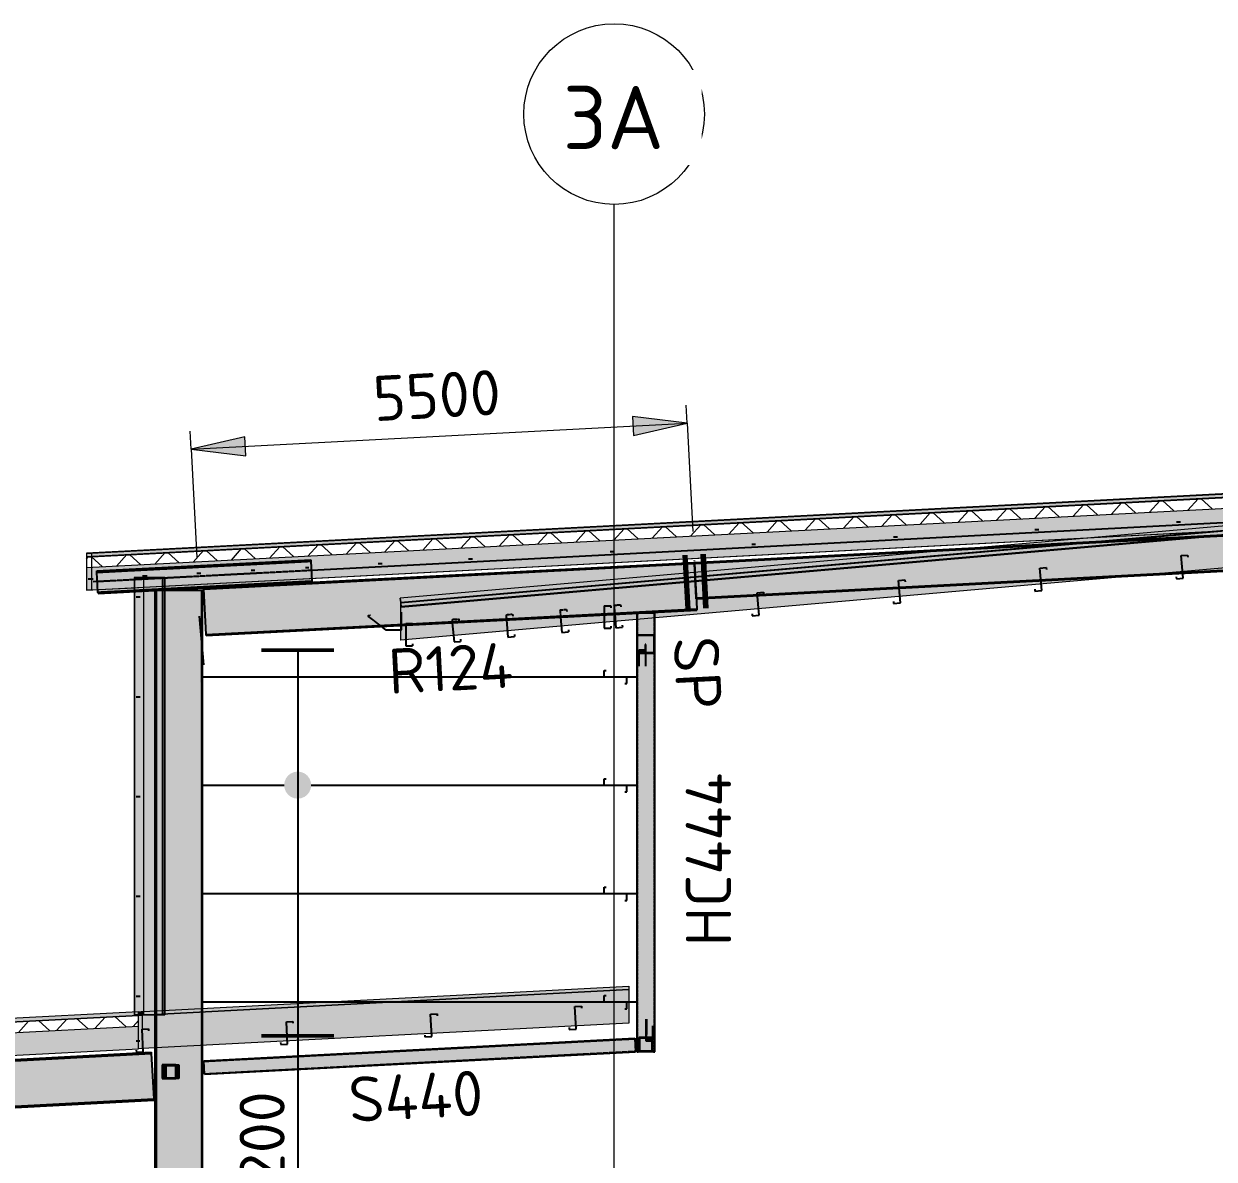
# Model space of a CAD drawing. Header units: millimetres. Extents: x 632 to 645312, y -3890 to 22200.
# Drawn here: x 276169 to 289351, y 9627 to 22200 of the extents above; entities that cross this region are included whole.
import ezdxf

# ---------------------------------------------------------------- set-up
doc = ezdxf.new("R2010")
doc.units = ezdxf.units.MM
doc.linetypes.add('Dash', pattern=[7, 5, -2])
doc.linetypes.add('Hidden Half', pattern=[3, 2, -1])
for name, color, linetype, lineweight in [('A-010-D_DIM', 211, 'Continuous', 13), ('A-010-D_DIM-200', 211, 'Continuous', 13), ('A-010-M_LINE', 90, 'Continuous', 13), ('A-270-M_ROOF', 132, 'Continuous', 13), ('S-280-A_COLUMN', 171, 'Continuous', 18), ('S-280-A_STRUCT_FRAME', 2, 'Continuous', 18), ('S-280-M_COLUMN', 52, 'Continuous', 13), ('S-280-M_STRUCT_FRAME', 12, 'Continuous', 13), ('S-280-MH_COLUMN', 52, 'Hidden Half', 13), ('Z-000-T_TEXT', 131, 'Continuous', 25), ('Z-030-M_GRID', 191, 'Continuous', 13), ('Z-033_T_GRIDREF', 31, 'Continuous', 13), ('Z-060-M_DETAIL', 92, 'Continuous', 25)]:
    doc.layers.add(name, color=color, linetype=linetype, lineweight=lineweight)
doc.styles.add('ISOCPEUR_1', font='isocpeur.ttf', dxfattribs={"height": 700})
doc.styles.add('ISOCPEUR_2', font='isocpeur.ttf', dxfattribs={"height": 500})
doc.dimstyles.new('2_5___Arrow___Transparent', dxfattribs={"dimscale": 304.8, "dimtxt": 497.990588, "dimasz": 1.968504, "dimexe": 0.656168, "dimexo": 1.049869, "dimgap": 0.164042, "dimtad": 1, "dimdec": 0, "dimzin": 0, "dimdsep": 46, "dimtxsty": 'ISOCPEUR_2', "dimsah": 1, "dimcen": 0.09, "dimadec": 0, "dimazin": 0, "dimtfac": 1, "dimtdec": 4, "dimtix": 1, "dimtmove": 0, "dimatfit": 3, "dimfxl": 1, "dimtvp": 1, "dimtolj": 1, "dimtzin": 0, "dimlwd": 18, "dimlwe": 18, "dimarcsym": 2})

# ---------------------------------------------------------------- blocks, each defined once
blk = doc.blocks.new('Roof Gutters2 - Roof Gutters-1883888-S6_501-SECTION A12')
at = {"layer": 'A-270-M_ROOF', "lineweight": 5, "transparency": 33554432}
h = blk.add_hatch(color=253, dxfattribs=at)
h.paths.add_polyline_path([(4539205, 16023), (4539205, 16023), (4539202, 16073)])
h.paths.add_polyline_path([(4543816, 16477), (4545239, 16551), (4558001, 17668), (4557996, 17718), (4544355, 16524)])
h = blk.add_hatch(color=253, dxfattribs=at)
h.paths.add_polyline_path([(4539205, 16020), (4539205, 16020), (4539202, 16073)])
h.paths.add_polyline_path([(4543816, 16477), (4545333, 16556), (4558001, 17665), (4557996, 17718), (4544355, 16524)])
at = {"layer": 'A-270-M_ROOF', "color": 53, "lineweight": 5}
for p, q in [((4546394, 16652), (4535946, 15738)), ((4546489, 16657), (4535947, 15735)), ((4535942, 15788), (4544987, 16579)), ((4544986, 16579), (4535942, 15788)), ((4544958, 16577), (4535942, 15788)), ((4544957, 16577), (4535942, 15788)), ((4535942, 15788), (4535946, 15738)), ((4535947, 15735), (4535942, 15788)), ((4535946, 15738), (4535942, 15786)), ((4535942, 15786), (4535946, 15738)), ((4535946, 15738), (4535947, 15735))]:
    blk.add_line(p, q, dxfattribs=at)
blk = doc.blocks.new('Roof Gutters3 - Roof Gutters-1885272-S6_501-SECTION A12')
at = {"layer": 'A-270-M_ROOF', "lineweight": 5, "transparency": 33554432}
h = blk.add_hatch(color=253, dxfattribs=at)
h.paths.add_polyline_path([(4539202, 16076), (4539202, 16076), (4539199, 16126)])
h.paths.add_polyline_path([(4542325, 16399), (4543748, 16474), (4557996, 17720), (4557992, 17770), (4543968, 16543)])
h = blk.add_hatch(color=253, dxfattribs=at)
h.paths.add_polyline_path([(4539202, 16070), (4539202, 16070), (4539202, 16076)])
h.paths.add_polyline_path([(4543748, 16474), (4543906, 16482), (4557997, 17715), (4557996, 17720), (4544355, 16527)])
h = blk.add_hatch(color=253, dxfattribs=at)
h.paths.add_polyline_path([(4539204, 16029), (4539204, 16029), (4539202, 16070)])
h.paths.add_polyline_path([(4543906, 16482), (4545094, 16544), (4558000, 17673), (4557997, 17715), (4544355, 16521)])
for points in [[(4532989, 11225), (4533092, 11225), (4533092, 15917), (4532989, 15912), (4532989, 14303)], [(4532992, 11225), (4532995, 11225), (4532995, 15912), (4532992, 15912), (4532992, 14303)], [(4533317, 15924), (4533317, 15929), (4533300, 15928), (4533300, 15924)], [(4533328, 15924), (4533328, 15930), (4533317, 15929), (4533317, 15924)], [(4533092, 11225), (4533092, 11225), (4533092, 14303)]]:
    blk.add_hatch(color=253, dxfattribs=at).paths.add_polyline_path(points)
h = blk.add_hatch(color=253, dxfattribs=at)
h.paths.add_polyline_path([(4533219, 11225), (4533219, 15924), (4532995, 15912), (4532995, 11225)])
h.paths.add_polyline_path([(4533219, 15924), (4533300, 15924), (4533300, 15928), (4533233, 15925)])
at = {"layer": 'A-270-M_ROOF', "color": 53, "lineweight": 5}
for p, q in [((4552639, 17302), (4543459, 16498)), ((4552639, 17302), (4543459, 16498)), ((4544831, 16570), (4552639, 17253)), ((4552639, 17251), (4544882, 16573)), ((4546228, 16643), (4535946, 15743)), ((4546228, 16643), (4535946, 15743)), ((4543459, 16498), (4535937, 15840)), ((4543459, 16498), (4535937, 15840)), ((4545040, 16581), (4535942, 15785)), ((4544989, 16578), (4535942, 15787)), ((4544882, 16573), (4535942, 15791)), ((4535942, 15792), (4544831, 16570)), ((4532992, 16070), (4532989, 16070)), ((4532989, 16070), (4533092, 16070)), ((4532989, 16070), (4532989, 15955)), ((4532989, 15955), (4532989, 11257)), ((4532992, 16070), (4532995, 16070)), ((4533092, 16070), (4532992, 16070)), ((4533092, 16070), (4532992, 16070)), ((4532992, 15955), (4532992, 16070)), ((4532992, 16070), (4532992, 15952)), ((4532992, 11257), (4532992, 15955)), ((4532992, 15952), (4532992, 11257)), ((4532995, 16070), (4533092, 16070)), ((4532995, 16070), (4532995, 15952)), ((4532995, 15952), (4532995, 11257)), ((4533092, 16070), (4533300, 16070)), ((4533300, 16070), (4533092, 16070)), ((4533092, 16070), (4533092, 16070)), ((4533092, 16070), (4533092, 15960)), ((4533092, 16070), (4533092, 15960)), ((4533092, 15960), (4533092, 11225)), ((4533092, 15960), (4533092, 11225)), ((4533300, 16070), (4533317, 16070)), ((4533300, 16070), (4533300, 15968)), ((4533300, 15968), (4533300, 11273)), ((4533328, 16070), (4533301, 16070)), ((4533301, 16070), (4533301, 15968)), ((4533301, 15968), (4533301, 11273)), ((4533317, 16070), (4533328, 16070)), ((4533317, 16070), (4533317, 15969)), ((4533317, 15969), (4533317, 11274)), ((4533328, 16070), (4533328, 15970)), ((4533328, 15970), (4533328, 11274)), ((4535942, 15791), (4535937, 15840)), ((4535937, 15840), (4535942, 15792)), ((4535942, 15791), (4535942, 15788)), ((4535942, 15788), (4535942, 15791)), ((4535942, 15785), (4535946, 15743)), ((4535946, 15743), (4535942, 15785)), ((4532989, 11257), (4532989, 11225)), ((4533066, 11225), (4532989, 11225)), ((4532989, 11225), (4532992, 11225)), ((4532992, 11225), (4532992, 11257)), ((4532992, 11257), (4532992, 11225)), ((4532992, 11225), (4533067, 11225)), ((4532992, 11225), (4533092, 11225)), ((4532995, 11225), (4532992, 11225)), ((4532995, 11257), (4532995, 11225)), ((4533092, 11225), (4532995, 11225)), ((4533092, 11225), (4533066, 11225)), ((4533067, 11225), (4533092, 11225)), ((4533092, 11225), (4533092, 11225)), ((4533092, 11225), (4533300, 11225)), ((4533300, 11225), (4533092, 11225)), ((4533300, 11273), (4533300, 11225)), ((4533317, 11225), (4533300, 11225)), ((4533301, 11273), (4533301, 11225)), ((4533301, 11225), (4533328, 11225)), ((4533317, 11274), (4533317, 11225)), ((4533328, 11225), (4533317, 11225)), ((4533328, 11274), (4533328, 11225))]:
    blk.add_line(p, q, dxfattribs=at)
blk = doc.blocks.new('Roofs 1 - Roofs 1-2640243-S6_501-SECTION A12')
at = {"layer": 'A-270-M_ROOF', "lineweight": 5, "transparency": 33554432}
for points in [[(4535771, 15487), (4535773, 15487), (4535721, 15526)], [(4535949, 15487), (4535948, 15537), (4535946, 15537), (4535946, 15488)]]:
    blk.add_hatch(color=8, dxfattribs=at).paths.add_polyline_path(points)
h = blk.add_hatch(color=8, dxfattribs=at)
h.paths.add_polyline_path([(4535951, 15485), (4535949, 15487), (4535781, 15485)])
h.paths.add_polyline_path([(4535773, 15487), (4535775, 15489), (4535724, 15526)])
at = {"layer": 'A-270-M_ROOF', "color": 53, "lineweight": 5}
for p, q in [((4535581, 15637), (4535579, 15637)), ((4535582, 15639), (4535580, 15639)), ((4535581, 15637), (4535632, 15598)), ((4535775, 15489), (4535582, 15639)), ((4535604, 15652), (4535584, 15649)), ((4535584, 15647), (4535606, 15651)), ((4535604, 15652), (4535602, 15652)), ((4535606, 15651), (4535603, 15650)), ((4535606, 15651), (4535604, 15652)), ((4535632, 15598), (4535773, 15487)), ((4535949, 15683), (4535946, 15682)), ((4535951, 15683), (4535949, 15683)), ((4535949, 15683), (4535949, 15487)), ((4535951, 15485), (4535951, 15683)), ((4535949, 15487), (4535781, 15487)), ((4535781, 15485), (4535951, 15485)), ((4535949, 15487), (4535946, 15486)), ((4535951, 15485), (4535948, 15484))]:
    blk.add_line(p, q, dxfattribs=at)
for centre, major_axis, start_param, end_param in [((4535585, 15642), (-0.56, 6.43), 0.087762, 2.433747), ((4535585, 15642), (-0.39, 4.44), 0.087758, 2.442365), ((4535781, 15497), (-1.1, 12.2), 2.391394, 3.051129), ((4535781, 15497), (-0.9, 10.2), 2.391395, 3.054328)]:
    blk.add_ellipse(centre, major_axis=major_axis, ratio=0.999988, start_param=start_param, end_param=end_param, dxfattribs=at)
blk = doc.blocks.new('25021-APA-ZZ-ZZ-M3-AR-000001_V3_rvt-4-S6_501-SECTION A12')
at = {"layer": 'A-270-M_ROOF', "lineweight": 5, "transparency": 33554432}
h = blk.add_hatch(color=254, dxfattribs=at)
h.paths.add_polyline_path([(4538555, 15673), (4538755, 15673), (4538755, 15621), (4544112, 16089), (4539215, 15834), (4539220, 15708), (4538556, 15674)])
h.paths.add_polyline_path([(4535942, 15375), (4538555, 15603), (4538555, 15673), (4535942, 15537), (4535942, 15425)])
h.paths.add_polyline_path([(4545011, 16539), (4552570, 16934), (4552572, 16934), (4555538, 17089), (4558205, 17322), (4558203, 17694), (4545051, 16543)])
h = blk.add_hatch(color=9, dxfattribs=at)
h.paths.add_polyline_path([(4539204, 16031), (4539204, 16031), (4539202, 16071)])
h.paths.add_polyline_path([(4543873, 16480), (4545051, 16543), (4557997, 17676), (4557997, 17716), (4544355, 16522)])
at = {"layer": 'A-270-M_ROOF', "transparency": 33554432}
for points in [[(4532462, 16298), (4552940, 17367), (4552940, 17407), (4532462, 16338)], [(4510343, 10030), (4533038, 11219), (4533038, 11259), (4510343, 10070)]]:
    blk.add_hatch(color=9, dxfattribs=at).paths.add_polyline_path(points)
at = {"layer": 'A-270-M_ROOF', "lineweight": 5, "transparency": 33554432}
for color, points in [(9, [(4532462, 16298), (4532521, 16298), (4552999, 17367), (4552940, 17367), (4535492, 16456)]), (254, [(4532462, 15927), (4532587, 15934), (4532577, 16141), (4534946, 16264), (4534959, 16058), (4552940, 16997), (4552940, 17247), (4532462, 16178)]), (254, [(4535942, 15375), (4535941, 15537), (4535940, 15537), (4535940, 15377)]), (9, [(4533038, 11219), (4533082, 11221), (4533082, 11261), (4533038, 11259)]), (254, [(4533038, 10849), (4533082, 10851), (4533082, 11221), (4533038, 11219)])]:
    blk.add_hatch(color=color, dxfattribs=at).paths.add_polyline_path(points)
at = {"layer": 'A-270-M_ROOF', "lineweight": 5}
h = blk.add_hatch(dxfattribs=at)
h.set_pattern_fill('FP_22', angle=225, style=0, pattern_type=2)
h.set_pattern_definition([(47.989, (4553363.17, -3e-06), (-222.905, 200.782), []), (137.989, (4553363.17, -3e-06), (-200.782, -222.905), [])])
h.paths.add_polyline_path([(4532462, 16178), (4552940, 17247), (4552940, 17367), (4532462, 16298)])
at = {"layer": 'A-270-M_ROOF', "lineweight": 5, "transparency": 33554432}
h = blk.add_hatch(color=254, dxfattribs=at)
h.paths.add_polyline_path([(4532462, 15927), (4532521, 15927), (4532588, 15931), (4532587, 15934), (4532577, 15933)])
h.paths.add_polyline_path([(4534957, 16055), (4552999, 16997), (4552940, 16997), (4534957, 16058)])
h = blk.add_hatch(color=9, dxfattribs=at)
h.paths.add_polyline_path([(4533082, 11221), (4533219, 11229), (4533219, 11269), (4533082, 11261)])
h.paths.add_polyline_path([(4533748, 11256), (4538467, 11504), (4538467, 11544), (4533748, 11296)])
h = blk.add_hatch(color=254, dxfattribs=at)
h.paths.add_polyline_path([(4533082, 10851), (4533219, 10858), (4533219, 11229), (4533082, 11221)])
h.paths.add_polyline_path([(4533748, 10886), (4538467, 11133), (4538467, 11504), (4533748, 11256)])
at = {"layer": 'A-270-M_ROOF', "lineweight": 5}
h = blk.add_hatch(dxfattribs=at)
h.set_pattern_fill('FP_21', angle=225, style=0, pattern_type=2)
h.set_pattern_definition([(48, (4553363.17, 1e-06), (-222.9434, 200.7392), []), (138, (4553363.17, 1e-06), (-200.7392, -222.9434), [])])
h.paths.add_polyline_path([(4510343, 9910), (4533038, 11099), (4533038, 11219), (4510343, 10030)])
at = {"layer": 'A-270-M_ROOF', "lineweight": 5, "transparency": 33554432}
h = blk.add_hatch(color=254, dxfattribs=at)
h.paths.add_polyline_path([(4510512, 9668), (4510513, 9668), (4510512, 9713)])
h.paths.add_polyline_path([(4514244, 9864), (4533038, 10849), (4533038, 11099), (4510343, 9910), (4510343, 9868), (4510677, 9886), (4510772, 9887), (4514233, 10068), (4514234, 10053)])
at = {"layer": 'A-270-M_ROOF', "color": 53, "lineweight": 5}
for p, q in [((4552940, 17407), (4532462, 16338)), ((4552940, 17367), (4532462, 16298)), ((4532462, 16298), (4552940, 17367)), ((4532521, 16338), (4552639, 17388)), ((4532521, 16298), (4552639, 17348)), ((4552639, 17348), (4532521, 16298)), ((4558205, 17322), (4535942, 15375)), ((4532462, 16178), (4552940, 17247)), ((4532462, 15927), (4552940, 16997)), ((4535946, 15746), (4546167, 16641)), ((4546167, 16641), (4535946, 15746)), ((4544950, 16576), (4533092, 15957)), ((4535942, 15786), (4545029, 16581)), ((4532462, 16338), (4532462, 16298)), ((4532462, 16338), (4532521, 16338)), ((4532462, 16298), (4532462, 15927)), ((4532462, 16298), (4532521, 16298)), ((4532521, 16298), (4532462, 16298)), ((4532521, 16301), (4532521, 16338)), ((4532521, 16298), (4532521, 16301)), ((4532521, 15927), (4532521, 16298)), ((4532989, 15952), (4532521, 15927)), ((4532992, 15952), (4532989, 15952)), ((4532994, 15952), (4532992, 15952)), ((4533092, 15957), (4532994, 15952)), ((4532521, 15927), (4532462, 15927)), ((4535940, 15786), (4535942, 15786)), ((4535940, 15746), (4535942, 15746)), ((4535942, 15746), (4535940, 15746)), ((4535942, 15746), (4535942, 15786)), ((4535942, 15746), (4535946, 15746)), ((4535942, 15487), (4535942, 15746)), ((4535946, 15746), (4535942, 15746)), ((4535942, 15375), (4535942, 15485)), ((4535942, 15375), (4535940, 15374)), ((4533082, 11221), (4538467, 11504)), ((4538467, 11504), (4533082, 11221)), ((4533092, 11262), (4538467, 11544)), ((4538467, 11544), (4538467, 11504)), ((4538467, 11504), (4538467, 11133)), ((4533038, 11259), (4510343, 10070)), ((4533038, 11219), (4510343, 10030)), ((4510343, 10030), (4533038, 11219)), ((4533038, 11259), (4533066, 11261)), ((4533038, 11219), (4533038, 11259)), ((4533038, 11219), (4533082, 11221)), ((4533082, 11221), (4533038, 11219)), ((4533038, 10849), (4533038, 11219)), ((4533066, 11261), (4533082, 11261)), ((4533082, 11261), (4533092, 11262)), ((4533082, 11225), (4533082, 11261)), ((4533082, 11221), (4533082, 11225)), ((4533082, 10851), (4533082, 11221)), ((4510397, 9912), (4533038, 11099)), ((4538467, 11133), (4533082, 10851)), ((4510397, 9662), (4533038, 10849)), ((4533082, 10851), (4533038, 10849))]:
    blk.add_line(p, q, dxfattribs=at)
for name in ['Roof Gutters3 - Roof Gutters-1885272-S6_501-SECTION A12', 'Roof Gutters2 - Roof Gutters-1883888-S6_501-SECTION A12', 'Roofs 1 - Roofs 1-2640243-S6_501-SECTION A12']:
    blk.add_blockref(name, (0, 0), dxfattribs=at)
blk = doc.blocks.new('NRP_Column-Steel-SHS - HC444 - 200x200x6_0SHS-4070561-S6_501-SECTION A12')
at = {"layer": 'S-280-MH_COLUMN', "lineweight": 25}
for p, q in [((4538561, 15673), (4538561, 10817)), ((4538749, 15673), (4538749, 10817))]:
    blk.add_line(p, q, dxfattribs=at)
blk = doc.blocks.new('NRP_Framing-Steel-SHS - S440 - 150x150x5_0SHS-3904750-S6_501-SECTION A12')
at = {"layer": 'S-280-M_STRUCT_FRAME', "linetype": 'Dash', "lineweight": 25}
for points in [[(4533300, 10670), (4533451, 10670), (4533484, 10672), (4533334, 10672)], [(4533305, 10525), (4533339, 10527), (4533339, 10665), (4533305, 10665), (4533305, 10525)], [(4533451, 10520), (4533484, 10522), (4533484, 10672), (4533451, 10670), (4533451, 10601)]]:
    blk.add_hatch(color=256, dxfattribs=at).paths.add_polyline_path(points)
h = blk.add_hatch(color=256, dxfattribs=at)
h.paths.add_polyline_path([(4533300, 10520), (4533451, 10520), (4533451, 10670), (4533300, 10670), (4533300, 10601)])
h.paths.add_polyline_path([(4533305, 10525), (4533305, 10665), (4533446, 10665), (4533446, 10525)])
at = {"layer": 'S-280-M_STRUCT_FRAME', "lineweight": 25}
for p, q in [((4533334, 10672), (4533300, 10670)), ((4533451, 10670), (4533300, 10670)), ((4533300, 10670), (4533300, 10520)), ((4533305, 10665), (4533446, 10665)), ((4533305, 10525), (4533305, 10665)), ((4533334, 10672), (4533484, 10672)), ((4533339, 10665), (4533339, 10527)), ((4533446, 10665), (4533446, 10525)), ((4533451, 10670), (4533484, 10672)), ((4533451, 10520), (4533451, 10670)), ((4533484, 10672), (4533484, 10522)), ((4533300, 10520), (4533451, 10520)), ((4533339, 10527), (4533305, 10525)), ((4533446, 10525), (4533305, 10525)), ((4533339, 10527), (4533446, 10527)), ((4533484, 10522), (4533451, 10520))]:
    blk.add_line(p, q, dxfattribs=at)
blk = doc.blocks.new('NRP_Framing-Steel-SHS - S440 - 150x150x5_0SHS-3917181-S6_501-SECTION A12')
at = {"layer": 'S-280-M_STRUCT_FRAME', "linetype": 'Dash', "lineweight": 25}
for p, q in [((4533761, 10711), (4538534, 10961)), ((4533768, 10571), (4538541, 10822))]:
    blk.add_line(p, q, dxfattribs=at)
blk = doc.blocks.new('NRP_Framing-Steel-Purlin Z - P915 - EZ250-19-3998101-S6_501-SECTION A12')
at = {"layer": 'S-280-M_STRUCT_FRAME', "color": 92, "lineweight": 25}
for p, q in [((4537871, 11317), (4537942, 11321)), ((4537884, 11068), (4537871, 11317)), ((4537942, 11321), (4537943, 11300)), ((4537807, 11085), (4537808, 11064)), ((4537808, 11064), (4537884, 11068))]:
    blk.add_line(p, q, dxfattribs=at)
blk = doc.blocks.new('NRP_Framing-Steel-Purlin Z - P915 - EZ250-19-4000453-S6_501-SECTION A12')
at = {"layer": 'S-280-M_STRUCT_FRAME', "color": 92, "lineweight": 25}
for p, q in [((4536273, 11233), (4536344, 11237)), ((4536286, 10984), (4536273, 11233)), ((4536344, 11237), (4536345, 11216)), ((4536209, 11001), (4536210, 10980)), ((4536210, 10980), (4536286, 10984))]:
    blk.add_line(p, q, dxfattribs=at)
blk = doc.blocks.new('NRP_Framing-Steel-Purlin C - P946 - EC250-24-4003288-S6_501-SECTION A12')
at = {"layer": 'S-280-M_STRUCT_FRAME', "color": 1, "lineweight": 25}
blk.add_line((4533010, 10937), (4533054, 10939), dxfattribs=at)
blk.add_line((4533010, 10937), (4533054, 10939), dxfattribs=at)
blk = doc.blocks.new('NRP_Framing-Steel-Purlin Z - P916 - EZ250-24-4038567-S6_501-SECTION A12')
at = {"layer": 'S-280-M_STRUCT_FRAME', "color": 1, "lineweight": 25}
for p, q in [((4549301, 16723), (4549371, 16729)), ((4549322, 16474), (4549301, 16723)), ((4549371, 16729), (4549373, 16707)), ((4549245, 16489), (4549247, 16467)), ((4549247, 16467), (4549322, 16474))]:
    blk.add_line(p, q, dxfattribs=at)
blk = doc.blocks.new('NRP_Framing-Steel-PFC - OR308 - 250PFC-4039986-S6_501-SECTION A12')
at = {"layer": 'S-280-M_STRUCT_FRAME', "linetype": 'Dash', "lineweight": 25}
for p, q in [((4532577, 16126), (4534947, 16249)), ((4532589, 15906), (4534959, 16030))]:
    blk.add_line(p, q, dxfattribs=at)
blk = doc.blocks.new('NRP_Framing-Steel-Purlin C - P946 - EC250-24-4049948-S6_501-SECTION A12')
at = {"layer": 'S-280-M_STRUCT_FRAME', "color": 1, "lineweight": 25}
blk.add_line((4532481, 16054), (4532535, 16054), dxfattribs=at)
blk.add_line((4532481, 16054), (4532535, 16054), dxfattribs=at)
blk = doc.blocks.new('NRP_Framing-Steel-Purlin C - P946 - EC250-24-4050845-S6_501-SECTION A12')
at = {"layer": 'S-280-M_STRUCT_FRAME', "color": 1, "lineweight": 25}
blk.add_line((4534887, 16179), (4534923, 16179), dxfattribs=at)
blk.add_line((4534887, 16179), (4534923, 16179), dxfattribs=at)
blk = doc.blocks.new('NRP_Framing-Steel-Purlin C - P946 - EC250-24-4050847-S6_501-SECTION A12')
at = {"layer": 'S-280-M_STRUCT_FRAME', "color": 1, "lineweight": 25}
blk.add_line((4534286, 16148), (4534326, 16148), dxfattribs=at)
blk.add_line((4534286, 16148), (4534326, 16148), dxfattribs=at)
blk = doc.blocks.new('NRP_Framing-Steel-Purlin C - P946 - EC250-24-4065258-S6_501-SECTION A12')
at = {"layer": 'S-280-M_STRUCT_FRAME', "color": 1, "lineweight": 25}
blk.add_line((4533684, 16117), (4533729, 16117), dxfattribs=at)
blk.add_line((4533684, 16117), (4533729, 16117), dxfattribs=at)
blk = doc.blocks.new('NRP_Framing-Steel-Purlin Z - P916 - EZ250-24-4052835-S6_501-SECTION A12')
at = {"layer": 'S-280-M_STRUCT_FRAME', "color": 1, "lineweight": 25}
blk.add_line((4544533, 16683), (4544577, 16683), dxfattribs=at)
blk = doc.blocks.new('NRP_Framing-Steel-Purlin Z - P916 - EZ250-24-4052832-S6_501-SECTION A12')
at = {"layer": 'S-280-M_STRUCT_FRAME', "color": 1, "lineweight": 25}
blk.add_line((4542965, 16601), (4543009, 16601), dxfattribs=at)
blk = doc.blocks.new('NRP_Framing-Steel-Purlin Z - P916 - EZ250-24-4052829-S6_501-SECTION A12')
at = {"layer": 'S-280-M_STRUCT_FRAME', "color": 1, "lineweight": 25}
blk.add_line((4541397, 16519), (4541441, 16519), dxfattribs=at)
blk = doc.blocks.new('NRP_Framing-Steel-Purlin Z - P916 - EZ250-24-4052826-S6_501-SECTION A12')
at = {"layer": 'S-280-M_STRUCT_FRAME', "color": 1, "lineweight": 25}
blk.add_line((4539829, 16437), (4539872, 16437), dxfattribs=at)
blk = doc.blocks.new('NRP_Framing-Steel-Purlin Z - P916 - EZ250-24-4052823-S6_501-SECTION A12')
at = {"layer": 'S-280-M_STRUCT_FRAME', "color": 1, "lineweight": 25}
blk.add_line((4538260, 16356), (4538304, 16356), dxfattribs=at)
blk = doc.blocks.new('NRP_Framing-Steel-Purlin Z - P916 - EZ250-24-4052820-S6_501-SECTION A12')
at = {"layer": 'S-280-M_STRUCT_FRAME', "color": 1, "lineweight": 25}
blk.add_line((4536692, 16274), (4536736, 16274), dxfattribs=at)
blk = doc.blocks.new('NRP_Framing-Steel-Purlin Z - P916 - EZ250-24-4052817-S6_501-SECTION A12')
at = {"layer": 'S-280-M_STRUCT_FRAME', "color": 1, "lineweight": 25}
blk.add_line((4535693, 16222), (4535737, 16222), dxfattribs=at)
blk = doc.blocks.new('NRP_Framing-Steel-Purlin Z - G915 - EZ250-19-4131734-S6_501-SECTION A12')
at = {"layer": 'S-280-M_STRUCT_FRAME', "color": 92, "lineweight": 25}
for p, q in [((4538195, 15040), (4538216, 15040)), ((4538195, 14969), (4538195, 15040)), ((4538445, 14893), (4538445, 14969)), ((4538424, 14893), (4538445, 14893))]:
    blk.add_line(p, q, dxfattribs=at)
blk = doc.blocks.new('NRP_Framing-Steel-Purlin Z - G914 - EZ250-15-4086493-S6_501-SECTION A12')
at = {"layer": 'S-280-M_STRUCT_FRAME', "color": 150, "lineweight": 25}
blk.add_line((4533748, 14969), (4538554, 14969), dxfattribs=at)
blk = doc.blocks.new('NRP_Framing-Steel-Purlin Z - G914 - EZ250-15-V45-S6_501-SECTION A12')
at = {"layer": 'S-280-M_STRUCT_FRAME', "color": 150, "lineweight": 25}
for p, q in [((4533748, 13769), (4534651, 13769)), ((4534951, 13769), (4538554, 13769))]:
    blk.add_line(p, q, dxfattribs=at)
blk = doc.blocks.new('NRP_Framing-Steel-Purlin Z - G914 - EZ250-15-4087536-S6_501-SECTION A12')
at = {"layer": 'S-280-M_STRUCT_FRAME', "color": 150, "lineweight": 25}
blk.add_line((4533055, 11429), (4533010, 11429), dxfattribs=at)
blk = doc.blocks.new('NRP_Framing-Steel-EA - WB725 - 75x75x8EA-3966838-S6_501-SECTION A12')
at = {"layer": 'S-280-M_STRUCT_FRAME', "linetype": 'Dash', "lineweight": 25}
for p, q in [((4538655, 11178), (4538655, 11006)), ((4538663, 11178), (4538663, 11006)), ((4538730, 11105), (4538730, 10945)), ((4538663, 11006), (4538655, 11006)), ((4538655, 11006), (4538655, 10938)), ((4538663, 10945), (4538663, 11006)), ((4538730, 10945), (4538663, 10945)), ((4538730, 10938), (4538730, 10945)), ((4538655, 10938), (4538730, 10938))]:
    blk.add_line(p, q, dxfattribs=at)
blk = doc.blocks.new('NRP_Framing-Steel-EA - WB725 - 75x75x8EA-3967728-S6_501-SECTION A12')
at = {"layer": 'S-280-M_STRUCT_FRAME', "linetype": 'Dash', "lineweight": 25}
for p, q in [((4538655, 15326), (4538647, 15326)), ((4538647, 15326), (4538647, 15265)), ((4538655, 15258), (4538655, 15326)), ((4538647, 15265), (4538580, 15265)), ((4538580, 15265), (4538580, 15258)), ((4538580, 15258), (4538655, 15258)), ((4538580, 15258), (4538580, 15086)), ((4538655, 15086), (4538655, 15258))]:
    blk.add_line(p, q, dxfattribs=at)
blk = doc.blocks.new('NRP_Framing-Steel-Purlin C - P946 - EC250-24-4066804-S6_501-SECTION A12')
at = {"layer": 'S-280-M_STRUCT_FRAME', "color": 1, "linetype": 'Dash', "lineweight": 25}
for p, q in [((4535998, 15560), (4535998, 15540)), ((4535998, 15560), (4536071, 15560)), ((4536071, 15560), (4536071, 15544))]:
    blk.add_line(p, q, dxfattribs=at)
at = {"layer": 'S-280-M_STRUCT_FRAME', "color": 1, "lineweight": 25}
for p, q in [((4535998, 15540), (4535998, 15310)), ((4536071, 15544), (4536071, 15536)), ((4535998, 15310), (4536071, 15310)), ((4536071, 15334), (4536071, 15310))]:
    blk.add_line(p, q, dxfattribs=at)
blk = doc.blocks.new('NRP_Framing-Steel-Purlin C - P946 - EC250-24-4049812-S6_501-SECTION A12')
at = {"layer": 'S-280-M_STRUCT_FRAME', "color": 1, "lineweight": 25}
for p, q in [((4534952, 16150), (4558309, 17369)), ((4534952, 16150), (4558309, 17369)), ((4532536, 16023), (4532583, 16026)), ((4532536, 16023), (4532583, 16026))]:
    blk.add_line(p, q, dxfattribs=at)
at = {"layer": 'S-280-M_STRUCT_FRAME', "color": 1, "linetype": 'Dash', "lineweight": 25}
blk.add_line((4532583, 16026), (4534952, 16150), dxfattribs=at)
blk.add_line((4532583, 16026), (4534952, 16150), dxfattribs=at)
blk = doc.blocks.new('NRP_Framing-Steel-Purlin C - P946 - EC250-24-4066510-S6_501-SECTION A12')
at = {"layer": 'S-280-M_STRUCT_FRAME', "color": 1, "linetype": 'Dash', "lineweight": 25}
for p, q in [((4538303, 15761), (4538376, 15767)), ((4538303, 15761), (4538312, 15661)), ((4538376, 15767), (4538378, 15743))]:
    blk.add_line(p, q, dxfattribs=at)
at = {"layer": 'S-280-M_STRUCT_FRAME', "color": 1, "lineweight": 25}
for p, q in [((4538312, 15661), (4538325, 15512)), ((4538325, 15512), (4538397, 15518)), ((4538395, 15542), (4538397, 15518))]:
    blk.add_line(p, q, dxfattribs=at)
blk = doc.blocks.new('NRP_Framing-Steel-Purlin C - P946 - EC250-24-4050849-S6_501-SECTION A12')
at = {"layer": 'S-280-M_STRUCT_FRAME', "color": 1, "lineweight": 25}
blk.add_line((4533083, 16085), (4533128, 16085), dxfattribs=at)
blk.add_line((4533083, 16085), (4533128, 16085), dxfattribs=at)
at = {"layer": 'S-280-M_STRUCT_FRAME', "color": 1, "linetype": 'Dash', "lineweight": 25}
blk.add_line((4533128, 16085), (4533132, 16085), dxfattribs=at)
blk.add_line((4533128, 16085), (4533132, 16085), dxfattribs=at)
blk = doc.blocks.new('NRP_Framing-Steel-Purlin C - P946 - EC250-24-4066553-S6_501-SECTION A12')
at = {"layer": 'S-280-M_STRUCT_FRAME', "color": 1, "linetype": 'Dash', "lineweight": 25}
for p, q in [((4537705, 15709), (4537778, 15715)), ((4537705, 15709), (4537712, 15630)), ((4537778, 15715), (4537780, 15691))]:
    blk.add_line(p, q, dxfattribs=at)
at = {"layer": 'S-280-M_STRUCT_FRAME', "color": 1, "lineweight": 25}
for p, q in [((4537712, 15629), (4537727, 15460)), ((4537727, 15460), (4537800, 15466)), ((4537798, 15490), (4537800, 15466))]:
    blk.add_line(p, q, dxfattribs=at)
blk = doc.blocks.new('NRP_Framing-Steel-Purlin C - P946 - EC250-24-V43-S6_501-SECTION A12')
at = {"layer": 'S-280-M_STRUCT_FRAME', "color": 1, "linetype": 'Dash', "lineweight": 25}
for p, q in [((4537108, 15656), (4537180, 15663)), ((4537108, 15656), (4537113, 15598)), ((4537180, 15663), (4537182, 15639))]:
    blk.add_line(p, q, dxfattribs=at)
at = {"layer": 'S-280-M_STRUCT_FRAME', "color": 1, "lineweight": 25}
for p, q in [((4537113, 15598), (4537129, 15407)), ((4537200, 15437), (4537202, 15414)), ((4537129, 15407), (4537202, 15414))]:
    blk.add_line(p, q, dxfattribs=at)
blk = doc.blocks.new('NRP_Framing-Steel-Purlin C - P946 - EC250-24-V44-S6_501-SECTION A12')
at = {"layer": 'S-280-M_STRUCT_FRAME', "color": 1, "linetype": 'Dash', "lineweight": 25}
for p, q in [((4536510, 15604), (4536583, 15610)), ((4536510, 15604), (4536513, 15567)), ((4536583, 15610), (4536585, 15586))]:
    blk.add_line(p, q, dxfattribs=at)
at = {"layer": 'S-280-M_STRUCT_FRAME', "color": 1, "lineweight": 25}
for p, q in [((4536513, 15567), (4536532, 15355)), ((4536532, 15355), (4536604, 15361)), ((4536602, 15385), (4536604, 15361))]:
    blk.add_line(p, q, dxfattribs=at)
blk = doc.blocks.new('NRP_Framing-Steel-Purlin C - G946 - EC250-24-4082620-S6_501-SECTION A12')
at = {"layer": 'S-280-M_STRUCT_FRAME', "color": 1, "linetype": 'Dash', "lineweight": 25}
for p, q in [((4538195, 15756), (4538195, 15655)), ((4538195, 15756), (4538268, 15756)), ((4538268, 15756), (4538268, 15732))]:
    blk.add_line(p, q, dxfattribs=at)
at = {"layer": 'S-280-M_STRUCT_FRAME', "color": 1, "lineweight": 25}
for p, q in [((4538195, 15655), (4538195, 15506)), ((4538195, 15506), (4538268, 15506)), ((4538268, 15530), (4538268, 15506))]:
    blk.add_line(p, q, dxfattribs=at)
blk = doc.blocks.new('NRP_Extent _v2_ - 1-200-4089459-S6_501-SECTION A12')
at = {"layer": 'Z-060-M_DETAIL'}
blk.add_hatch(color=256, dxfattribs=at).paths.add_polyline_path([(4534801, 13619), (4534839, 13624), (4534876, 13639), (4534907, 13663), (4534930, 13694), (4534945, 13730), (4534951, 13769), (4534945, 13808), (4534930, 13844), (4534907, 13875), (4534876, 13899), (4534839, 13914), (4534801, 13919), (4534762, 13914), (4534726, 13899), (4534694, 13875), (4534671, 13844), (4534656, 13808), (4534651, 13769), (4534656, 13730), (4534671, 13694), (4534694, 13663), (4534726, 13639), (4534762, 13624)])
at = {"layer": 'Z-060-M_DETAIL', "lineweight": 50}
for p, q in [((4534401, 15264), (4535201, 15264)), ((4534401, 10993), (4535201, 10993))]:
    blk.add_line(p, q, dxfattribs=at)
at = {"layer": 'Z-060-M_DETAIL'}
for p, q in [((4534801, 15264), (4534801, 10993)), ((4534801, 10993), (4534801, 7173))]:
    blk.add_line(p, q, dxfattribs=at)
blk = doc.blocks.new('Grid - NRP_Grid-Head-320187-S6_501-SECTION A12')
at = {"layer": 'Z-033_T_GRIDREF'}
blk.add_circle((4578305, 21200), 1000, dxfattribs=at)
blk = doc.blocks.new('DIMBLOCK14-S6_501-SECTION A12')
at = {"layer": 'A-010-D_DIM-200', "lineweight": 18}
for points in [[(283515, 17777), (282910, 17851), (282921, 17640)], [(278022, 17489), (278627, 17415), (278616, 17626)]]:
    blk.add_hatch(color=256, dxfattribs=at).paths.add_polyline_path(points)
for p, q in [((283515, 17777), (283504, 17977)), ((283515, 17777), (282910, 17851)), ((282910, 17851), (282921, 17640)), ((278022, 17489), (278012, 17689)), ((278022, 17489), (283515, 17777)), ((282921, 17640), (283515, 17777)), ((283515, 17777), (283578, 16578)), ((278616, 17626), (278022, 17489)), ((278627, 17415), (278616, 17626)), ((278022, 17489), (278627, 17415)), ((278022, 17489), (278085, 16290))]:
    blk.add_line(p, q, dxfattribs=at)
at = {"layer": 'A-010-D_DIM-200', "color": 0, "lineweight": 18, "insert": (280024, 18298), "char_height": 500, "width": 1700.83, "attachment_point": 1, "rotation": 3, "line_spacing_factor": 1.149209, "style": 'ISOCPEUR_2'}
blk.add_mtext('5500', dxfattribs=at)
blk = doc.blocks.new('NRP_Splice _v3_ - NRP_Splice-3209833-S6_501-SECTION A12')
at = {"layer": 'Z-000-T_TEXT', "lineweight": 70}
for p, q in [((4539089, 16316), (4539121, 15717)), ((4539089, 16316), (4539121, 15717)), ((4539289, 16326), (4539320, 15727)), ((4539320, 15727), (4539289, 16326))]:
    blk.add_line(p, q, dxfattribs=at)

msp = doc.modelspace()

# ---------------------------------------------------------------- hatches: boundary and pattern name
at = {"layer": 'S-280-M_COLUMN', "lineweight": 5}
h = msp.add_hatch(color=256, dxfattribs=at)
h.paths.add_polyline_path([(277633.8, 4900), (277633.8, 5050), (277620.6, 5050), (277620.6, 4900)])
h.paths.add_polyline_path([(277620.6, 5200), (277633.8, 5200), (277633.8, 15923.9), (277620.6, 15923.9), (277620.6, 6899.8)])
h = msp.add_hatch(color=256, dxfattribs=at)
h.paths.add_polyline_path([(277640.8, 4900), (277647.8, 4900), (277647.8, 5050), (277633.8, 5050), (277635.6, 4900), (277639.7, 4900)])
h.paths.add_polyline_path([(277634.8, 5200), (277647.8, 5200), (277647.8, 15923.9), (277633.8, 15923.9), (277634.1, 5200)])
h = msp.add_hatch(color=256, dxfattribs=at)
h.paths.add_polyline_path([(278121.6, 4900), (278121.6, 5050), (277647.8, 5050), (277647.8, 4900)])
h.paths.add_polyline_path([(277647.8, 5200), (278121.6, 5200), (278121.6, 15923.9), (277647.8, 15923.9), (277647.8, 6899.8)])
h.paths.add_polyline_path([(277706.2, 10520.3), (277701.1, 10520.3), (277702.3, 10670.3), (277740.5, 10671.9), (277884.8, 10670.3), (277884.9, 10521.9), (277846.7, 10520.3), (277740.5, 10520.3)])
h.paths.add_polyline_path([(277740.5, 10526.9), (277846.7, 10526.9), (277846.7, 10665.3), (277740.4, 10665.3), (277740.4, 10601.1)])
h = msp.add_hatch(color=256, dxfattribs=at)
h.paths.add_polyline_path([(278129.6, 4900), (278135.6, 4900), (278133.7, 5050), (278121.6, 5050), (278121.6, 4900), (278128.6, 4900)])
h.paths.add_polyline_path([(278131.2, 5200), (278135.6, 5200), (278133.4, 15923.9), (278121.6, 15923.9), (278121.9, 5200), (278131, 5200)])
h.paths.add_polyline_path([(278134.5, 10601.1), (278134.5, 10601.1), (278134.5, 10623.5)])
h = msp.add_hatch(color=256, dxfattribs=at)
h.paths.add_polyline_path([(278148.8, 4900), (278148.8, 5050), (278135.6, 5050), (278135.6, 4900)])
h.paths.add_polyline_path([(278135.6, 5200), (278148.8, 5200), (278148.8, 15923.9), (278135.6, 15923.9), (278135.6, 6899.8)])
for points in [[(282970.7, 10817), (282970.7, 15673.5), (282955.7, 15673.5), (282957.7, 10817), (282966.9, 10817)], [(283140.7, 10817), (283140.7, 15673.5), (282970.7, 15673.5), (282970.7, 10817)], [(283140.7, 10817), (283155.7, 10817), (283153.7, 15673.5), (283140.7, 15673.5), (283140.7, 10832.5)]]:
    msp.add_hatch(color=256, dxfattribs=at).paths.add_polyline_path(points)
at = {"layer": 'S-280-M_STRUCT_FRAME', "lineweight": 5}
for points in [[(283595.3, 16224.9), (296972.1, 16923.2), (296971.5, 16934.1), (283594.8, 16235.7), (283595.2, 16227.4)], [(283615.2, 15844.6), (296992, 16543), (296971.9, 16923.2), (283595.4, 16222.6), (283599.1, 16153.2)], [(283615.7, 15833.7), (296992.5, 16532.1), (296992, 16543), (283615.2, 15844.6)], [(276978.5, 16125.7), (279348.2, 16249.4), (279347.4, 16264.4), (276977.7, 16140.6)], [(276989.9, 15906), (279359.7, 16029.7), (279348.2, 16249.4), (276978.5, 16125.7)], [(278161.6, 15938.9), (283595.2, 16222.6), (283594.5, 16235.7), (278160.9, 15952.1)], [(278187.8, 15437.8), (283621.4, 15721.4), (283595.2, 16222.6), (278161.6, 15938.9), (278164.1, 15891)], [(276990.7, 15891), (279360.5, 16014.7), (279359.7, 16029.7), (276989.9, 15906)], [(278188.4, 15424.6), (283622, 15708.3), (283621.4, 15721.4), (278187.8, 15437.8)], [(278169.4, 10566.5), (282942.8, 10816.6), (282935, 10966.4), (278161.5, 10716.2), (278167.6, 10601.1)], [(268241.6, 10305.9), (277580.8, 10795.4), (277580, 10810.9), (268240.8, 10321.5)], [(268267.9, 9804.8), (277607.1, 10294.2), (277580.8, 10795.4), (268241.6, 10305.9), (268267.9, 9805.1)], [(268268.7, 9789.2), (277607.9, 10278.7), (277607.1, 10294.2), (268267.9, 9804.8)]]:
    msp.add_hatch(color=256, dxfattribs=at).paths.add_polyline_path(points)

# ---------------------------------------------------------------- linework, layer by layer
at = {"layer": 'A-010-M_LINE', "lineweight": 25}
for p, q in [((283595, 16248.2), (283594.5, 16258.2)), ((278102.5, 15960.4), (278102, 15970.4)), ((278161.6, 15102.4), (278114.5, 15640.4))]:
    msp.add_line(p, q, dxfattribs=at)
at = {"layer": 'S-280-M_COLUMN', "lineweight": 25}
for p, q in [((277620.6, 15923.9), (277620.6, 5200)), ((277633.8, 15923.9), (277620.6, 15923.9)), ((277633.8, 15923.9), (277633.8, 5200)), ((277647.8, 15923.9), (277633.8, 15923.9)), ((278121.6, 15923.9), (277647.8, 15923.9)), ((278135.6, 15923.9), (278121.6, 15923.9)), ((278135.6, 15923.9), (278135.6, 5200)), ((278148.8, 15923.9), (278135.6, 15923.9)), ((278148.8, 5200), (278148.8, 15923.9)), ((282955.7, 15673.5), (282955.7, 10817)), ((282956.2, 15673.5), (282970.7, 15673.5)), ((283140.7, 15673.5), (282970.7, 15673.5)), ((283140.7, 15673.5), (283155.7, 15673.5)), ((283155.7, 10817), (283155.7, 15673.5)), ((282955.7, 10817), (282970.7, 10817)), ((283140.7, 10817), (282970.7, 10817)), ((283140.7, 10817), (283155.7, 10817))]:
    msp.add_line(p, q, dxfattribs=at)
at = {"layer": 'S-280-M_STRUCT_FRAME', "lineweight": 25}
for p, q in [((283594.8, 16235.8), (296971.5, 16934.1)), ((283595.3, 16224.9), (296972.1, 16923.2)), ((283615.2, 15844.6), (296992, 16543)), ((276977.7, 16140.6), (279347.4, 16264.4)), ((276978.5, 16125.7), (279348.2, 16249.4)), ((278160.9, 15952.1), (283594.5, 16235.7)), ((278161.6, 15938.9), (283595.2, 16222.6)), ((279347.4, 16264.4), (279348.2, 16249.4)), ((279348.2, 16249.4), (279359.7, 16029.7)), ((283594.5, 16235.7), (283595.2, 16222.6)), ((283595.3, 16224.9), (283594.8, 16235.8)), ((283595.2, 16222.6), (283621.4, 15721.4)), ((283615.2, 15844.6), (283595.3, 16224.9)), ((276978.5, 16125.7), (276977.7, 16140.6)), ((276989.9, 15906), (276978.5, 16125.7)), ((283615.7, 15833.7), (290531.7, 16194.8)), ((276989.9, 15906), (279359.7, 16029.7)), ((277621.5, 15923.9), (278160.9, 15952.1)), ((278161.6, 15938.9), (278160.9, 15952.1)), ((279359.7, 16029.7), (279360.5, 16014.7)), ((276990.7, 15891), (276989.9, 15906)), ((276990.7, 15891), (277620.5, 15923.9)), ((278187.8, 15437.8), (278161.6, 15938.9)), ((283615.7, 15833.7), (283615.2, 15844.6)), ((278187.8, 15437.8), (283621.4, 15721.4)), ((278188.4, 15424.6), (283622, 15708.3)), ((283621.4, 15721.4), (283622, 15708.3)), ((278188.4, 15424.6), (278187.8, 15437.8)), ((278161.5, 10716.2), (282935, 10966.4)), ((282935, 10966.4), (282942.8, 10816.6)), ((268240.8, 10321.5), (277580, 10810.9)), ((277580, 10810.9), (277580.8, 10795.4)), ((278169.4, 10566.5), (282942.8, 10816.6)), ((268241.6, 10305.9), (277580.8, 10795.4)), ((277580.8, 10795.4), (277607.1, 10294.2)), ((278169.4, 10566.5), (278161.5, 10716.2)), ((268267.9, 9804.8), (277607.1, 10294.2)), ((277607.1, 10294.2), (277607.9, 10278.7)), ((268268.7, 9789.2), (277607.9, 10278.7))]:
    msp.add_line(p, q, dxfattribs=at)
at = {"layer": 'S-280-M_STRUCT_FRAME', "linetype": 'Dash', "lineweight": 25}
for p, q in [((282955.7, 15430.6), (282955.7, 15230.6)), ((283155.7, 15430.6), (282955.7, 15430.6)), ((282961.7, 15424.6), (282961.7, 15236.6)), ((283149.7, 15424.6), (282961.7, 15424.6)), ((283149.7, 15236.6), (283149.7, 15424.6)), ((283155.7, 15230.6), (283155.7, 15430.6)), ((282955.7, 15230.6), (283155.7, 15230.6)), ((282961.7, 15236.6), (283149.7, 15236.6)), ((282980.7, 10972.9), (282980.7, 10822.9)), ((283130.7, 10972.9), (282980.7, 10972.9)), ((282985.7, 10967.9), (282985.7, 10827.9)), ((283125.7, 10967.9), (282985.7, 10967.9)), ((283125.7, 10827.9), (283125.7, 10967.9)), ((283130.7, 10822.9), (283130.7, 10972.9)), ((282980.7, 10822.9), (283130.7, 10822.9)), ((282985.7, 10827.9), (283125.7, 10827.9))]:
    msp.add_line(p, q, dxfattribs=at)
at = {"layer": 'Z-030-M_GRID'}
msp.add_line((282705.7, 3286.9), (282705.7, 20200), dxfattribs=at)

# ---------------------------------------------------------------- block references
at = {"color": 10, "lineweight": 5}
msp.add_blockref('25021-APA-ZZ-ZZ-M3-AR-000001_V3_rvt-4-S6_501-SECTION A12', (-4255598.9, 0), dxfattribs=at)
at = {"layer": 'S-280-M_STRUCT_FRAME', "color": 1, "linetype": 'Dash', "lineweight": 25}
for name in ['NRP_Framing-Steel-Purlin C - P946 - EC250-24-4049812-S6_501-SECTION A12', 'NRP_Framing-Steel-Purlin C - P946 - EC250-24-4050849-S6_501-SECTION A12', 'NRP_Framing-Steel-Purlin C - P946 - EC250-24-4066553-S6_501-SECTION A12', 'NRP_Framing-Steel-Purlin C - G946 - EC250-24-4082620-S6_501-SECTION A12', 'NRP_Framing-Steel-Purlin C - P946 - EC250-24-4066510-S6_501-SECTION A12', 'NRP_Framing-Steel-Purlin C - P946 - EC250-24-4066804-S6_501-SECTION A12', 'NRP_Framing-Steel-Purlin C - P946 - EC250-24-V44-S6_501-SECTION A12', 'NRP_Framing-Steel-Purlin C - P946 - EC250-24-V43-S6_501-SECTION A12']:
    msp.add_blockref(name, (-4255598.9, 0), dxfattribs=at)
at = {"layer": 'S-280-M_STRUCT_FRAME', "color": 1, "lineweight": 25}
for name, p in [('NRP_Framing-Steel-Purlin Z - P916 - EZ250-24-4052835-S6_501-SECTION A12', (-4255598.9, 0)), ('NRP_Framing-Steel-Purlin Z - P916 - EZ250-24-4052829-S6_501-SECTION A12', (-4255598.9, 0)), ('NRP_Framing-Steel-Purlin Z - P916 - EZ250-24-4052832-S6_501-SECTION A12', (-4255598.9, 0)), ('NRP_Framing-Steel-Purlin Z - P916 - EZ250-24-4052823-S6_501-SECTION A12', (-4255598.9, 0)), ('NRP_Framing-Steel-Purlin Z - P916 - EZ250-24-4052826-S6_501-SECTION A12', (-4255598.9, 0)), ('NRP_Framing-Steel-Purlin Z - P916 - EZ250-24-4052817-S6_501-SECTION A12', (-4255598.9, 0)), ('NRP_Framing-Steel-Purlin Z - P916 - EZ250-24-4052820-S6_501-SECTION A12', (-4255598.9, 0)), ('NRP_Framing-Steel-Purlin Z - P916 - EZ250-24-4038567-S6_501-SECTION A12', (-4260315.1, -412.6)), ('NRP_Framing-Steel-Purlin C - P946 - EC250-24-4065258-S6_501-SECTION A12', (-4255598.9, 0)), ('NRP_Framing-Steel-Purlin C - P946 - EC250-24-4050847-S6_501-SECTION A12', (-4255598.9, 0)), ('NRP_Framing-Steel-Purlin C - P946 - EC250-24-4050845-S6_501-SECTION A12', (-4255598.9, 0)), ('NRP_Framing-Steel-Purlin Z - P916 - EZ250-24-4038567-S6_501-SECTION A12', (-4261880.5, -549.6)), ('NRP_Framing-Steel-Purlin C - P946 - EC250-24-4049948-S6_501-SECTION A12', (-4255598.9, 0)), ('NRP_Framing-Steel-Purlin Z - P916 - EZ250-24-4038567-S6_501-SECTION A12', (-4263445.9, -686.5)), ('NRP_Framing-Steel-Purlin Z - P916 - EZ250-24-4038567-S6_501-SECTION A12', (-4265011.4, -823.5)), ('NRP_Framing-Steel-Purlin C - P946 - EC250-24-4003288-S6_501-SECTION A12', (-4255598.9, 0))]:
    msp.add_blockref(name, p, dxfattribs=at)
at = {"layer": 'S-280-M_STRUCT_FRAME', "linetype": 'Dash', "lineweight": 25}
for name in ['NRP_Framing-Steel-PFC - OR308 - 250PFC-4039986-S6_501-SECTION A12', 'NRP_Framing-Steel-EA - WB725 - 75x75x8EA-3967728-S6_501-SECTION A12', 'NRP_Framing-Steel-EA - WB725 - 75x75x8EA-3966838-S6_501-SECTION A12', 'NRP_Framing-Steel-SHS - S440 - 150x150x5_0SHS-3917181-S6_501-SECTION A12']:
    msp.add_blockref(name, (-4255598.9, 0), dxfattribs=at)
at = {"layer": 'S-280-M_STRUCT_FRAME', "color": 150, "lineweight": 25}
for name, p in [('NRP_Framing-Steel-Purlin Z - G914 - EZ250-15-4087536-S6_501-SECTION A12', (-4255598.9, 4420)), ('NRP_Framing-Steel-Purlin Z - G914 - EZ250-15-4086493-S6_501-SECTION A12', (-4255598.9, 0)), ('NRP_Framing-Steel-Purlin Z - G914 - EZ250-15-4087536-S6_501-SECTION A12', (-4255598.9, 3315)), ('NRP_Framing-Steel-Purlin Z - G914 - EZ250-15-V45-S6_501-SECTION A12', (-4255598.9, 0)), ('NRP_Framing-Steel-Purlin Z - G914 - EZ250-15-4087536-S6_501-SECTION A12', (-4255598.9, 2210)), ('NRP_Framing-Steel-Purlin Z - G914 - EZ250-15-4087536-S6_501-SECTION A12', (-4255598.9, 1105)), ('NRP_Framing-Steel-Purlin Z - G914 - EZ250-15-4086493-S6_501-SECTION A12', (-4255598.9, -2400)), ('NRP_Framing-Steel-Purlin Z - G914 - EZ250-15-4087536-S6_501-SECTION A12', (-4255598.9, 0)), ('NRP_Framing-Steel-Purlin Z - G914 - EZ250-15-4086493-S6_501-SECTION A12', (-4255598.9, -3600))]:
    msp.add_blockref(name, p, dxfattribs=at)
at = {"layer": 'S-280-M_STRUCT_FRAME', "color": 92, "lineweight": 25}
for name, p in [('NRP_Framing-Steel-Purlin Z - G915 - EZ250-19-4131734-S6_501-SECTION A12', (-4255598.9, 0)), ('NRP_Framing-Steel-Purlin Z - G915 - EZ250-19-4131734-S6_501-SECTION A12', (-4255598.9, -1200)), ('NRP_Framing-Steel-Purlin Z - G915 - EZ250-19-4131734-S6_501-SECTION A12', (-4255598.9, -2400)), ('NRP_Framing-Steel-Purlin Z - G915 - EZ250-19-4131734-S6_501-SECTION A12', (-4255598.9, -3600)), ('NRP_Framing-Steel-Purlin Z - P915 - EZ250-19-4000453-S6_501-SECTION A12', (-4255598.9, 0)), ('NRP_Framing-Steel-Purlin Z - P915 - EZ250-19-3998101-S6_501-SECTION A12', (-4255598.9, 0)), ('NRP_Framing-Steel-Purlin Z - P915 - EZ250-19-4000453-S6_501-SECTION A12', (-4257196.7, -83.7)), ('NRP_Framing-Steel-Purlin Z - P915 - EZ250-19-4000453-S6_501-SECTION A12', (-4258794.5, -167.5))]:
    msp.add_blockref(name, p, dxfattribs=at)
at = {"layer": 'S-280-M_STRUCT_FRAME', "lineweight": 25}
msp.add_blockref('NRP_Framing-Steel-SHS - S440 - 150x150x5_0SHS-3904750-S6_501-SECTION A12', (-4255598.9, 0), dxfattribs=at)
at = {"layer": 'S-280-MH_COLUMN', "lineweight": 25}
msp.add_blockref('NRP_Column-Steel-SHS - HC444 - 200x200x6_0SHS-4070561-S6_501-SECTION A12', (-4255598.9, 0), dxfattribs=at)
at = {"layer": 'Z-000-T_TEXT', "lineweight": 70}
msp.add_blockref('NRP_Splice _v3_ - NRP_Splice-3209833-S6_501-SECTION A12', (-4255598.9, 0), dxfattribs=at)
at = {"layer": 'Z-033_T_GRIDREF'}
msp.add_blockref('Grid - NRP_Grid-Head-320187-S6_501-SECTION A12', (-4295598.9, 0), dxfattribs=at)
at = {"layer": 'Z-060-M_DETAIL'}
msp.add_blockref('NRP_Extent _v2_ - 1-200-4089459-S6_501-SECTION A12', (-4255598.9, 0), dxfattribs=at)

# ---------------------------------------------------------------- texts
at = {"layer": 'S-280-A_COLUMN', "lineweight": 13, "insert": (283500.3, 11986.4), "char_height": 500, "width": 2356.961, "attachment_point": 1, "rotation": 90, "style": 'ISOCPEUR_2'}
msp.add_mtext('HC444', dxfattribs=at)
at = {"layer": 'S-280-A_STRUCT_FRAME', "lineweight": 13, "char_height": 500, "attachment_point": 1, "style": 'ISOCPEUR_2'}
for s, insert, width, rotation in [('R124', (280192.2, 15278.7), 1699.577, 2.98857), ('S440', (279752.8, 10534.8), 1875.949, 2.99994), ('G914-1200', (278557.3, 7342), 3735.864, 90)]:
    msp.add_mtext(s, dxfattribs=dict(at, insert=insert, width=width, rotation=rotation))
at = {"layer": 'Z-000-T_TEXT', "insert": (283859.1, 15427), "char_height": 500, "width": 962.025, "attachment_point": 1, "rotation": 273, "style": 'ISOCPEUR_2'}
msp.add_mtext('SP', dxfattribs=at)

# ---------------------------------------------------------------- dimensions: what is measured, and where the dimension line sits
at = {"layer": 'A-010-D_DIM', "lineweight": 18}
dim = msp.add_linear_dim(base=(283514.9, 17777), p1=(278102, 15970.4), p2=(283594.5, 16258.2), angle=3, dimstyle='2_5___Arrow___Transparent', override={"dimpost": '<>', "dimfxl": 5500}, dxfattribs=at)
dim.commit()
dim.dimension.update_dxf_attribs({"geometry": 'DIMBLOCK14-S6_501-SECTION A12', "text_midpoint": (280753, 17932.6)})

# ---------------------------------------------------------------- next in the draw order: texts
at = {"layer": 'Z-033_T_GRIDREF', "insert": (282136.5, 21512.1), "char_height": 700, "width": 1362.869, "attachment_point": 1, "style": 'ISOCPEUR_1', "bg_fill": 3, "box_fill_scale": 1.25, "bg_fill_color": 256, "bg_fill_true_color": 13158600, "bg_fill_transparency": 0}
msp.add_mtext('3A', dxfattribs=at)

doc.saveas('drawing.dxf')
